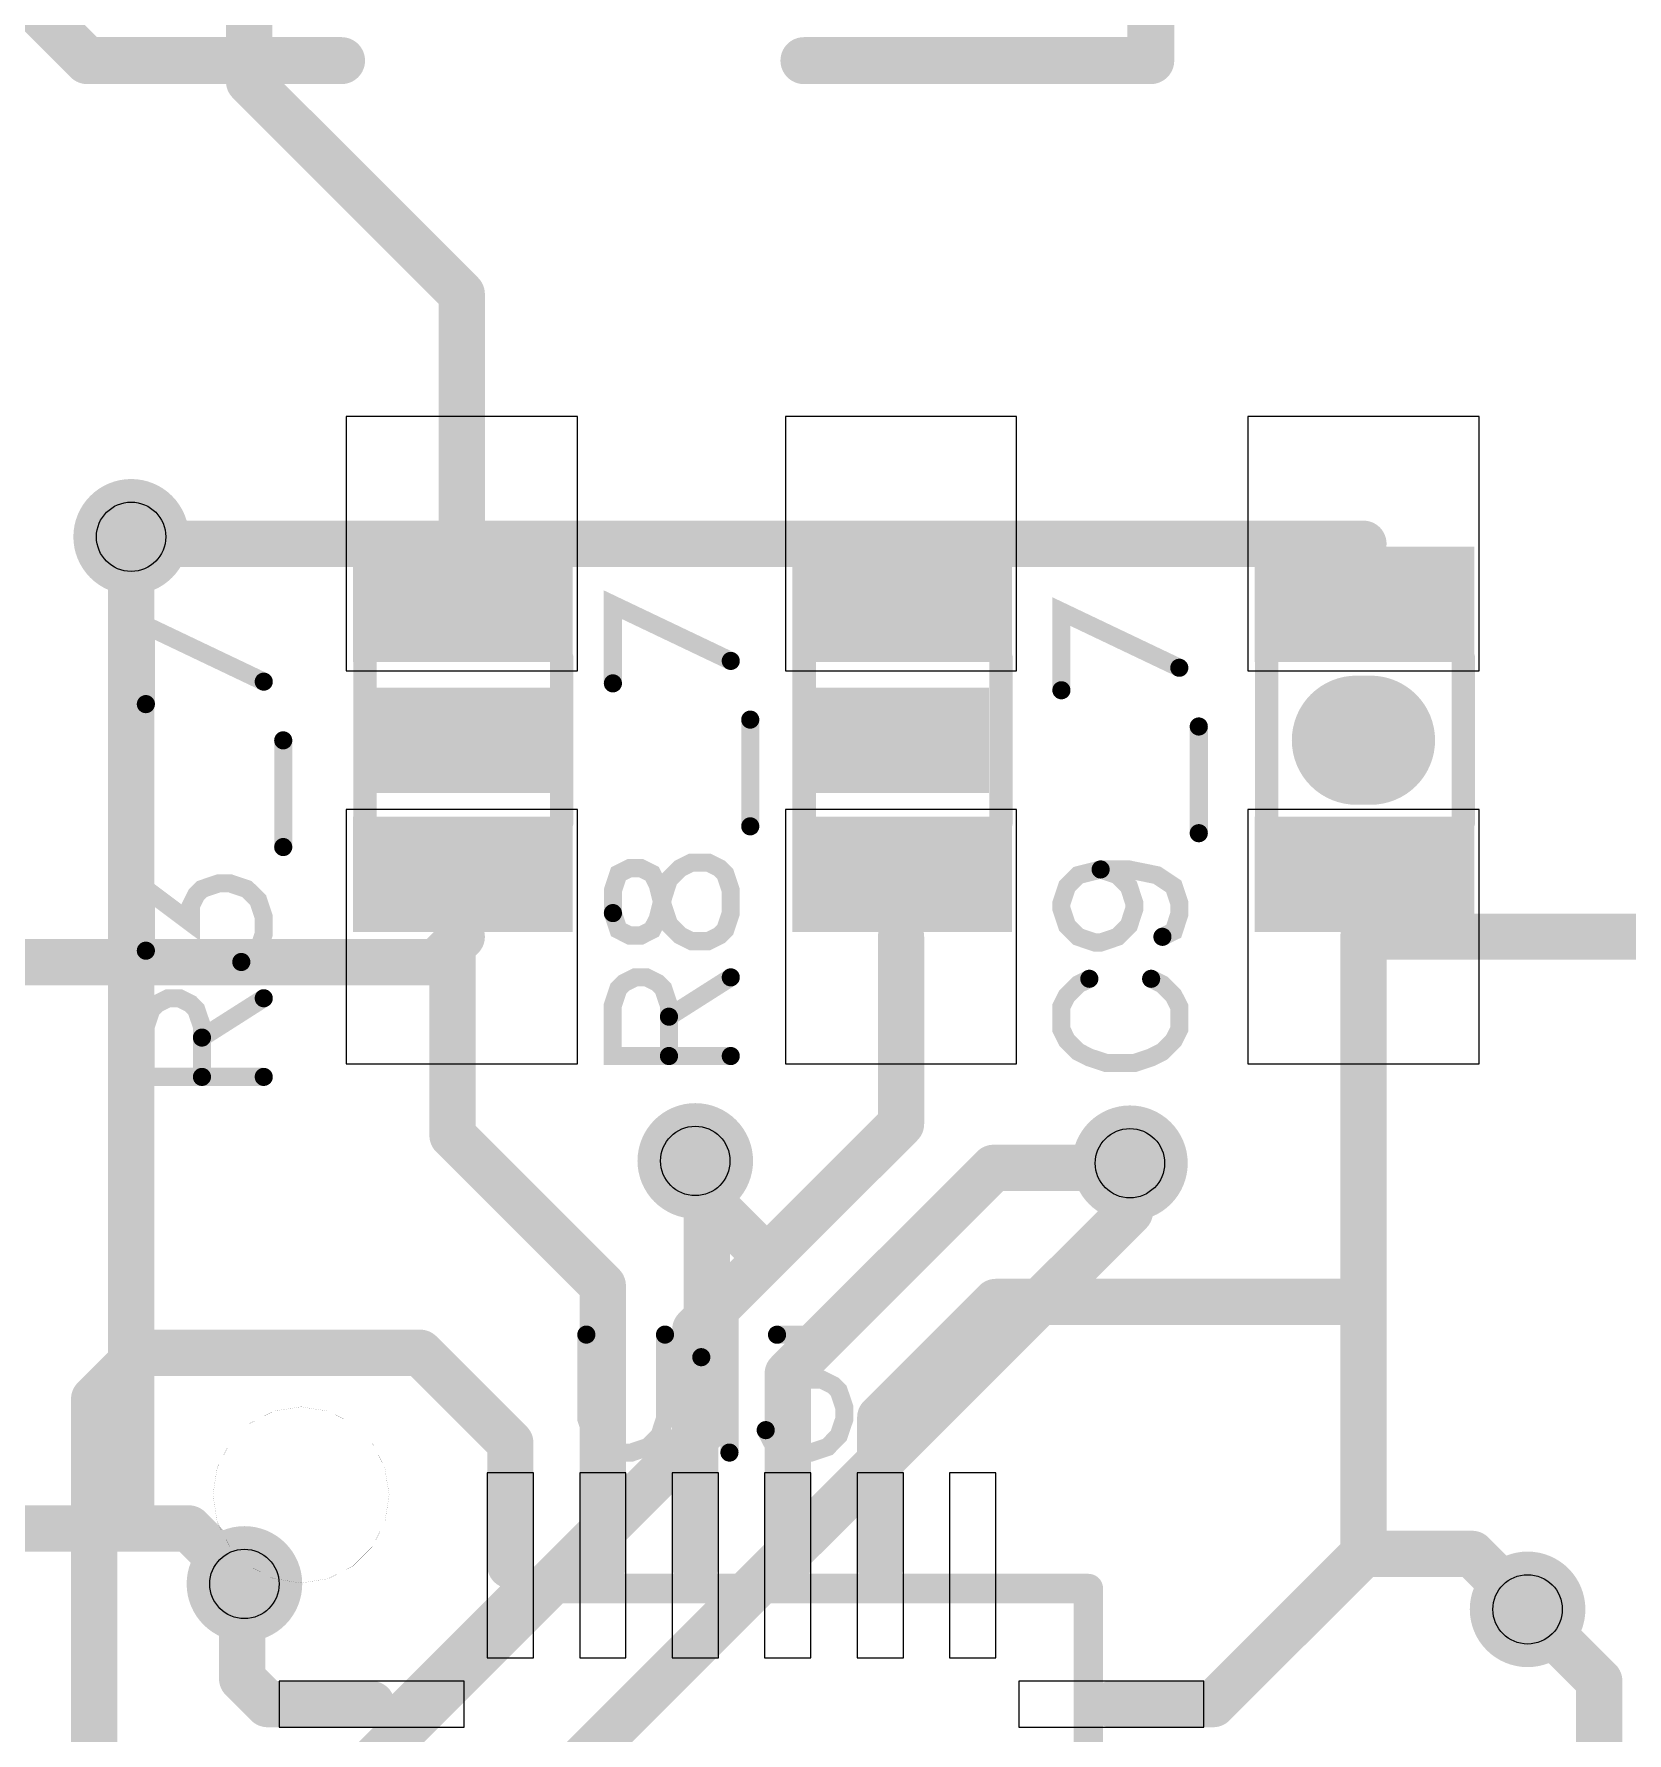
# Model space of a CAD drawing. Extents: x -8.2 to 25.5, y -3.3 to 33.2.
# Drawn here: x 9.17 to 16.06, y 13.25 to 20.61 of the extents above; entities that cross this region are included whole.
import ezdxf

# ---------------------------------------------------------------- set-up
doc = ezdxf.new("R2010")
doc.units = 0
for name, color, linetype in [('Bottom', 6, 'CONTINUOUS'), ('Drill_Bottom', 8, 'CONTINUOUS'), ('Drill_Top', 7, 'CONTINUOUS'), ('Top', 5, 'CONTINUOUS'), ('Top_Assy', 1, 'CONTINUOUS'), ('Top_Mask', 3, 'CONTINUOUS'), ('Top_Paste', 4, 'CONTINUOUS'), ('Top_Silk', 2, 'CONTINUOUS')]:
    doc.layers.add(name, color=color, linetype=linetype)

msp = doc.modelspace()

# ---------------------------------------------------------------- linework, layer by layer
at = {"layer": 'Bottom', "linetype": 'CONTINUOUS'}
for points, const_width in [([(9.7165, 18.43, 1), (9.4665, 18.43, 1), (9.7165, 18.43, 1)], 0.25), ([(9.5415, 18.43, 1), (9.6415, 18.43, 1), (9.5415, 18.43, 1)], 0.1), ([(12.1565, 15.73, 1), (11.9065, 15.73, 1), (12.1565, 15.73, 1)], 0.25), ([(14.0365, 15.72, 1), (13.7865, 15.72, 1), (14.0365, 15.72, 1)], 0.25), ([(11.9815, 15.73, 1), (12.0815, 15.73, 1), (11.9815, 15.73, 1)], 0.1), ([(13.8615, 15.72, 1), (13.9615, 15.72, 1), (13.8615, 15.72, 1)], 0.1), ([(12.0315, 15.68, 1), (12.1315, 15.68, 1), (12.0315, 15.68, 1)], 0.1), ([(12.0315, 15.68, 1), (12.1315, 15.68, 1), (12.0315, 15.68, 1)], 0.1), ([(13.8615, 15.51, 1), (13.9615, 15.51, 1), (13.8615, 15.51, 1)], 0.1), ([(13.8615, 15.51, 1), (13.9615, 15.51, 1), (13.8615, 15.51, 1)], 0.1), ([(12.0315, 14.58, 1), (12.1315, 14.58, 1), (12.0315, 14.58, 1)], 0.1), ([(12.0315, 14.58, 1), (12.1315, 14.58, 1), (12.0315, 14.58, 1)], 0.1), ([(9.5415, 14.14, 1), (9.6415, 14.14, 1), (9.5415, 14.14, 1)], 0.1), ([(9.5415, 14.14, 1), (9.6415, 14.14, 1), (9.5415, 14.14, 1)], 0.1), ([(9.5415, 14.14, 1), (9.6415, 14.14, 1), (9.5415, 14.14, 1)], 0.1), ([(9.7915, 14.14, 1), (9.8915, 14.14, 1), (9.7915, 14.14, 1)], 0.1), ([(9.7915, 14.14, 1), (9.8915, 14.14, 1), (9.7915, 14.14, 1)], 0.1), ([(10.2065, 13.9, 1), (9.9565, 13.9, 1), (10.2065, 13.9, 1)], 0.25), ([(15.7565, 13.79, 1), (15.5065, 13.79, 1), (15.7565, 13.79, 1)], 0.25), ([(10.0315, 13.9, 1), (10.1315, 13.9, 1), (10.0315, 13.9, 1)], 0.1), ([(15.5815, 13.79, 1), (15.6815, 13.79, 1), (15.5815, 13.79, 1)], 0.1), ([(15.8915, 13.48, 1), (15.9915, 13.48, 1), (15.8915, 13.48, 1)], 0.1), ([(15.8915, 13.48, 1), (15.9915, 13.48, 1), (15.8915, 13.48, 1)], 0.1)]:
    msp.add_lwpolyline(points, format="xyb", dxfattribs=dict(at, const_width=const_width))
at = {"layer": 'Bottom', "linetype": 'CONTINUOUS', "const_width": 0.2}
for points in [[(9.5915, 18.43), (9.5915, 14.14)], [(12.0815, 15.68), (12.0315, 15.73)], [(13.9115, 15.72), (13.9115, 15.51)], [(12.0815, 14.58), (12.0815, 15.68)], [(13.9115, 15.51), (9.8915, 11.49)], [(10.4015, 12.9), (12.0815, 14.58)], [(8.5015, 14.14), (9.5915, 14.14)], [(9.5915, 14.14), (9.8415, 14.14)], [(9.8415, 14.14), (10.0815, 13.9)], [(15.9415, 13.48), (15.6315, 13.79)], [(15.9415, 7.44), (15.9415, 13.48)]]:
    msp.add_lwpolyline(points, dxfattribs=at)
at = {"layer": 'Drill_Bottom'}
for centre in [(9.5915, 18.43), (12.0315, 15.73), (13.9115, 15.72), (10.0815, 13.9), (15.6315, 13.79)]:
    msp.add_circle(centre, 0.15, dxfattribs=at)
at = {"layer": 'Drill_Top'}
for centre in [(9.5915, 18.43), (12.0315, 15.73), (13.9115, 15.72), (10.0815, 13.9), (15.6315, 13.79)]:
    msp.add_circle(centre, 0.15, dxfattribs=at)
at = {"layer": 'Top', "linetype": 'CONTINUOUS', "const_width": 0.2}
for points in [[(10.1015, 21.69), (10.1015, 20.4)], [(10.1015, 20.4), (11.0215, 19.48)], [(11.0215, 19.48), (11.0215, 18.4)], [(9.6215, 18.4), (9.5915, 18.43)], [(11.0215, 18.4), (9.6215, 18.4)], [(12.9215, 18.4), (11.0215, 18.4)], [(11.0215, 18.4), (11.0215, 18.4)], [(14.9215, 18.4), (12.9215, 18.4)], [(12.9215, 18.4), (12.9215, 18.4)], [(10.9115, 16.59), (11.0215, 16.7)], [(10.9815, 16.66), (11.0215, 16.7)], [(10.9815, 15.84), (10.9815, 16.66)], [(12.9215, 15.89), (12.9215, 16.7)], [(14.9215, 15.12), (14.9215, 16.7)], [(14.9215, 16.7), (16.1815, 16.7)], [(8.6315, 16.59), (10.9115, 16.59)], [(12.3415, 15.31), (12.9215, 15.89)], [(11.6315, 15.19), (10.9815, 15.84)], [(12.0315, 15.73), (12.0315, 15.62)], [(13.8915, 15.7), (13.9115, 15.72)], [(12.4315, 14.81), (13.3215, 15.7)], [(13.3215, 15.7), (13.8915, 15.7)], [(12.0315, 15.62), (12.3415, 15.31)], [(12.0315, 15), (12.3415, 15.31)], [(11.6315, 13.98), (11.6315, 15.19)], [(12.8315, 14.62), (13.3315, 15.12)], [(13.3315, 15.12), (14.9215, 15.12)], [(14.9215, 14.03), (14.9215, 15.12)], [(12.0315, 13.98), (12.0315, 15)], [(9.6315, 14.9), (9.4315, 14.7)], [(10.8415, 14.9), (9.6315, 14.9)], [(11.2315, 14.51), (10.8415, 14.9)], [(12.4315, 13.98), (12.4315, 14.81)], [(9.4315, 14.7), (9.4315, 11.73)], [(12.8315, 13.98), (12.8315, 14.62)], [(11.2315, 13.98), (11.2315, 14.51)], [(14.2715, 13.38), (14.9215, 14.03)], [(14.9215, 14.03), (15.3915, 14.03)], [(15.3915, 14.03), (15.6315, 13.79)], [(10.0715, 13.89), (10.0815, 13.9)], [(10.0715, 13.49), (10.0715, 13.89)], [(10.1815, 13.38), (10.0715, 13.49)], [(10.6315, 13.38), (10.1815, 13.38)], [(13.8315, 13.38), (14.2715, 13.38)]]:
    msp.add_lwpolyline(points, dxfattribs=at)
at = {"layer": 'Top', "linetype": 'CONTINUOUS'}
for points, const_width in [([(10.0515, 20.4, 1), (10.1515, 20.4, 1), (10.0515, 20.4, 1)], 0.1), ([(10.0515, 20.4, 1), (10.1515, 20.4, 1), (10.0515, 20.4, 1)], 0.1), ([(10.9715, 19.48, 1), (11.0715, 19.48, 1), (10.9715, 19.48, 1)], 0.1), ([(10.9715, 19.48, 1), (11.0715, 19.48, 1), (10.9715, 19.48, 1)], 0.1), ([(9.7165, 18.43, 1), (9.4665, 18.43, 1), (9.7165, 18.43, 1)], 0.25), ([(9.5415, 18.43, 1), (9.6415, 18.43, 1), (9.5415, 18.43, 1)], 0.1), ([(9.5715, 18.4, 1), (9.6715, 18.4, 1), (9.5715, 18.4, 1)], 0.1), ([(9.5715, 18.4, 1), (9.6715, 18.4, 1), (9.5715, 18.4, 1)], 0.1), ([(10.9715, 18.4, 1), (11.0715, 18.4, 1), (10.9715, 18.4, 1)], 0.1), ([(10.9715, 18.4, 1), (11.0715, 18.4, 1), (10.9715, 18.4, 1)], 0.1), ([(10.9715, 18.4, 1), (11.0715, 18.4, 1), (10.9715, 18.4, 1)], 0.1), ([(10.9715, 18.4, 1), (11.0715, 18.4, 1), (10.9715, 18.4, 1)], 0.1), ([(12.8715, 18.4, 1), (12.9715, 18.4, 1), (12.8715, 18.4, 1)], 0.1), ([(12.8715, 18.4, 1), (12.9715, 18.4, 1), (12.8715, 18.4, 1)], 0.1), ([(12.8715, 18.4, 1), (12.9715, 18.4, 1), (12.8715, 18.4, 1)], 0.1), ([(14.8715, 18.4, 1), (14.9715, 18.4, 1), (14.8715, 18.4, 1)], 0.1), ([(10.9315, 16.66, 1), (11.0315, 16.66, 1), (10.9315, 16.66, 1)], 0.1), ([(10.9315, 16.66, 1), (11.0315, 16.66, 1), (10.9315, 16.66, 1)], 0.1), ([(10.9715, 16.7, 1), (11.0715, 16.7, 1), (10.9715, 16.7, 1)], 0.1), ([(10.9715, 16.7, 1), (11.0715, 16.7, 1), (10.9715, 16.7, 1)], 0.1), ([(12.8715, 16.7, 1), (12.9715, 16.7, 1), (12.8715, 16.7, 1)], 0.1), ([(14.8715, 16.7, 1), (14.9715, 16.7, 1), (14.8715, 16.7, 1)], 0.1), ([(14.8715, 16.7, 1), (14.9715, 16.7, 1), (14.8715, 16.7, 1)], 0.1), ([(10.8615, 16.59, 1), (10.9615, 16.59, 1), (10.8615, 16.59, 1)], 0.1), ([(10.8615, 16.59, 1), (10.9615, 16.59, 1), (10.8615, 16.59, 1)], 0.1), ([(12.1565, 15.73, 1), (11.9065, 15.73, 1), (12.1565, 15.73, 1)], 0.25), ([(12.8715, 15.89, 1), (12.9715, 15.89, 1), (12.8715, 15.89, 1)], 0.1), ([(12.8715, 15.89, 1), (12.9715, 15.89, 1), (12.8715, 15.89, 1)], 0.1), ([(14.0365, 15.72, 1), (13.7865, 15.72, 1), (14.0365, 15.72, 1)], 0.25), ([(10.9315, 15.84, 1), (11.0315, 15.84, 1), (10.9315, 15.84, 1)], 0.1), ([(10.9315, 15.84, 1), (11.0315, 15.84, 1), (10.9315, 15.84, 1)], 0.1), ([(11.9815, 15.73, 1), (12.0815, 15.73, 1), (11.9815, 15.73, 1)], 0.1), ([(13.8615, 15.72, 1), (13.9615, 15.72, 1), (13.8615, 15.72, 1)], 0.1), ([(13.2715, 15.7, 1), (13.3715, 15.7, 1), (13.2715, 15.7, 1)], 0.1), ([(13.2715, 15.7, 1), (13.3715, 15.7, 1), (13.2715, 15.7, 1)], 0.1), ([(13.8415, 15.7, 1), (13.9415, 15.7, 1), (13.8415, 15.7, 1)], 0.1), ([(13.8415, 15.7, 1), (13.9415, 15.7, 1), (13.8415, 15.7, 1)], 0.1), ([(11.9815, 15.62, 1), (12.0815, 15.62, 1), (11.9815, 15.62, 1)], 0.1), ([(11.9815, 15.62, 1), (12.0815, 15.62, 1), (11.9815, 15.62, 1)], 0.1), ([(12.2915, 15.31, 1), (12.3915, 15.31, 1), (12.2915, 15.31, 1)], 0.1), ([(12.2915, 15.31, 1), (12.3915, 15.31, 1), (12.2915, 15.31, 1)], 0.1), ([(12.2915, 15.31, 1), (12.3915, 15.31, 1), (12.2915, 15.31, 1)], 0.1), ([(11.5815, 15.19, 1), (11.6815, 15.19, 1), (11.5815, 15.19, 1)], 0.1), ([(11.5815, 15.19, 1), (11.6815, 15.19, 1), (11.5815, 15.19, 1)], 0.1), ([(13.2815, 15.12, 1), (13.3815, 15.12, 1), (13.2815, 15.12, 1)], 0.1), ([(13.2815, 15.12, 1), (13.3815, 15.12, 1), (13.2815, 15.12, 1)], 0.1), ([(14.8715, 15.12, 1), (14.9715, 15.12, 1), (14.8715, 15.12, 1)], 0.1), ([(14.8715, 15.12, 1), (14.9715, 15.12, 1), (14.8715, 15.12, 1)], 0.1), ([(14.8715, 15.12, 1), (14.9715, 15.12, 1), (14.8715, 15.12, 1)], 0.1), ([(11.9815, 15, 1), (12.0815, 15, 1), (11.9815, 15, 1)], 0.1), ([(11.9815, 15, 1), (12.0815, 15, 1), (11.9815, 15, 1)], 0.1), ([(9.5815, 14.9, 1), (9.6815, 14.9, 1), (9.5815, 14.9, 1)], 0.1), ([(9.5815, 14.9, 1), (9.6815, 14.9, 1), (9.5815, 14.9, 1)], 0.1), ([(10.7915, 14.9, 1), (10.8915, 14.9, 1), (10.7915, 14.9, 1)], 0.1), ([(10.7915, 14.9, 1), (10.8915, 14.9, 1), (10.7915, 14.9, 1)], 0.1), ([(12.3815, 14.81, 1), (12.4815, 14.81, 1), (12.3815, 14.81, 1)], 0.1), ([(12.3815, 14.81, 1), (12.4815, 14.81, 1), (12.3815, 14.81, 1)], 0.1), ([(9.3815, 14.7, 1), (9.4815, 14.7, 1), (9.3815, 14.7, 1)], 0.1), ([(9.3815, 14.7, 1), (9.4815, 14.7, 1), (9.3815, 14.7, 1)], 0.1), ([(12.7815, 14.62, 1), (12.8815, 14.62, 1), (12.7815, 14.62, 1)], 0.1), ([(12.7815, 14.62, 1), (12.8815, 14.62, 1), (12.7815, 14.62, 1)], 0.1), ([(11.1815, 14.51, 1), (11.2815, 14.51, 1), (11.1815, 14.51, 1)], 0.1), ([(11.1815, 14.51, 1), (11.2815, 14.51, 1), (11.1815, 14.51, 1)], 0.1), ([(10.2065, 13.9, 1), (9.9565, 13.9, 1), (10.2065, 13.9, 1)], 0.25), ([(14.8715, 14.03, 1), (14.9715, 14.03, 1), (14.8715, 14.03, 1)], 0.1), ([(14.8715, 14.03, 1), (14.9715, 14.03, 1), (14.8715, 14.03, 1)], 0.1), ([(14.8715, 14.03, 1), (14.9715, 14.03, 1), (14.8715, 14.03, 1)], 0.1), ([(15.3415, 14.03, 1), (15.4415, 14.03, 1), (15.3415, 14.03, 1)], 0.1), ([(15.3415, 14.03, 1), (15.4415, 14.03, 1), (15.3415, 14.03, 1)], 0.1), ([(11.1815, 13.98, 1), (11.2815, 13.98, 1), (11.1815, 13.98, 1)], 0.1), ([(11.5815, 13.98, 1), (11.6815, 13.98, 1), (11.5815, 13.98, 1)], 0.1), ([(11.9815, 13.98, 1), (12.0815, 13.98, 1), (11.9815, 13.98, 1)], 0.1), ([(12.3815, 13.98, 1), (12.4815, 13.98, 1), (12.3815, 13.98, 1)], 0.1), ([(12.7815, 13.98, 1), (12.8815, 13.98, 1), (12.7815, 13.98, 1)], 0.1), ([(15.7565, 13.79, 1), (15.5065, 13.79, 1), (15.7565, 13.79, 1)], 0.25), ([(10.0215, 13.89, 1), (10.1215, 13.89, 1), (10.0215, 13.89, 1)], 0.1), ([(10.0215, 13.89, 1), (10.1215, 13.89, 1), (10.0215, 13.89, 1)], 0.1), ([(10.0315, 13.9, 1), (10.1315, 13.9, 1), (10.0315, 13.9, 1)], 0.1), ([(15.5815, 13.79, 1), (15.6815, 13.79, 1), (15.5815, 13.79, 1)], 0.1), ([(10.0215, 13.49, 1), (10.1215, 13.49, 1), (10.0215, 13.49, 1)], 0.1), ([(10.0215, 13.49, 1), (10.1215, 13.49, 1), (10.0215, 13.49, 1)], 0.1), ([(10.1315, 13.38, 1), (10.2315, 13.38, 1), (10.1315, 13.38, 1)], 0.1), ([(10.1315, 13.38, 1), (10.2315, 13.38, 1), (10.1315, 13.38, 1)], 0.1), ([(10.5815, 13.38, 1), (10.6815, 13.38, 1), (10.5815, 13.38, 1)], 0.1), ([(13.7815, 13.38, 1), (13.8815, 13.38, 1), (13.7815, 13.38, 1)], 0.1), ([(14.2215, 13.38, 1), (14.3215, 13.38, 1), (14.2215, 13.38, 1)], 0.1), ([(14.2215, 13.38, 1), (14.3215, 13.38, 1), (14.2215, 13.38, 1)], 0.1)]:
    msp.add_lwpolyline(points, format="xyb", dxfattribs=dict(at, const_width=const_width))
for points in [[(11.5215, 17.85), (11.5215, 18.95), (10.5215, 18.95), (10.5215, 17.85), (11.5215, 17.85)], [(13.4215, 17.85), (13.4215, 18.95), (12.4215, 18.95), (12.4215, 17.85), (13.4215, 17.85)], [(15.4215, 17.85), (15.4215, 18.95), (14.4215, 18.95), (14.4215, 17.85), (15.4215, 17.85)], [(11.5215, 16.15), (11.5215, 17.25), (10.5215, 17.25), (10.5215, 16.15), (11.5215, 16.15)], [(13.4215, 16.15), (13.4215, 17.25), (12.4215, 17.25), (12.4215, 16.15), (13.4215, 16.15)], [(15.4215, 16.15), (15.4215, 17.25), (14.4215, 17.25), (14.4215, 16.15), (15.4215, 16.15)], [(11.3315, 13.58), (11.3315, 14.38), (11.1315, 14.38), (11.1315, 13.58), (11.3315, 13.58)], [(11.7315, 13.58), (11.7315, 14.38), (11.5315, 14.38), (11.5315, 13.58), (11.7315, 13.58)], [(12.1315, 13.58), (12.1315, 14.38), (11.9315, 14.38), (11.9315, 13.58), (12.1315, 13.58)], [(12.5315, 13.58), (12.5315, 14.38), (12.3315, 14.38), (12.3315, 13.58), (12.5315, 13.58)], [(12.9315, 13.58), (12.9315, 14.38), (12.7315, 14.38), (12.7315, 13.58), (12.9315, 13.58)], [(13.3315, 13.58), (13.3315, 14.38), (13.1315, 14.38), (13.1315, 13.58), (13.3315, 13.58)], [(11.0315, 13.48), (10.2315, 13.48), (10.2315, 13.28), (11.0315, 13.28), (11.0315, 13.48)], [(13.4315, 13.28), (14.2315, 13.28), (14.2315, 13.48), (13.4315, 13.48), (13.4315, 13.28)]]:
    msp.add_lwpolyline(points, dxfattribs=at)
at = {"layer": 'Top_Assy', "linetype": 'CONTINUOUS', "const_width": 0.1016}
for points in [[(10.6026, 17.9059), (10.6026, 17.1941)], [(11.4535, 17.9059), (11.4535, 17.1941)], [(12.5026, 17.9059), (12.5026, 17.1941)], [(13.3535, 17.9059), (13.3535, 17.1941)], [(14.5026, 17.9059), (14.5026, 17.1941)], [(15.3535, 17.9059), (15.3535, 17.1941)]]:
    msp.add_lwpolyline(points, dxfattribs=at)
at = {"layer": 'Top_Assy', "linetype": 'CONTINUOUS', "const_width": 0.0508}
for points in [[(10.5772, 17.9059, 1), (10.628, 17.9059, 1), (10.5772, 17.9059, 1)], [(11.4281, 17.9059, 1), (11.4789, 17.9059, 1), (11.4281, 17.9059, 1)], [(12.4772, 17.9059, 1), (12.528, 17.9059, 1), (12.4772, 17.9059, 1)], [(13.3281, 17.9059, 1), (13.3789, 17.9059, 1), (13.3281, 17.9059, 1)], [(14.4772, 17.9059, 1), (14.528, 17.9059, 1), (14.4772, 17.9059, 1)], [(15.3281, 17.9059, 1), (15.3789, 17.9059, 1), (15.3281, 17.9059, 1)], [(10.5772, 17.1941, 1), (10.628, 17.1941, 1), (10.5772, 17.1941, 1)], [(11.4281, 17.1941, 1), (11.4789, 17.1941, 1), (11.4281, 17.1941, 1)], [(12.4772, 17.1941, 1), (12.528, 17.1941, 1), (12.4772, 17.1941, 1)], [(13.3281, 17.1941, 1), (13.3789, 17.1941, 1), (13.3281, 17.1941, 1)], [(14.4772, 17.1941, 1), (14.528, 17.1941, 1), (14.4772, 17.1941, 1)], [(15.3281, 17.1941, 1), (15.3789, 17.1941, 1), (15.3281, 17.1941, 1)]]:
    msp.add_lwpolyline(points, format="xyb", dxfattribs=at)
at = {"layer": 'Top_Assy'}
for points in [[(11.5016, 17.8882), (10.5513, 17.8882), (11.5016, 18.3875), (10.5513, 18.3875)], [(13.4016, 17.8882), (12.4513, 17.8882), (13.4016, 18.3875), (12.4513, 18.3875)], [(15.4016, 17.8882), (14.4513, 17.8882), (15.4016, 18.3875), (14.4513, 18.3875)], [(11.5016, 16.7198), (10.5513, 16.7198), (11.5016, 17.2192), (10.5513, 17.2192)], [(13.4016, 16.7198), (12.4513, 16.7198), (13.4016, 17.2192), (12.4513, 17.2192)], [(15.4016, 16.7198), (14.4513, 16.7198), (15.4016, 17.2192), (14.4513, 17.2192)]]:
    msp.add_solid(points, dxfattribs=at)
at = {"layer": 'Top_Mask', "linetype": 'CONTINUOUS'}
for points in [[(11.5215, 17.85), (11.5215, 18.95), (10.5215, 18.95), (10.5215, 17.85), (11.5215, 17.85)], [(13.4215, 17.85), (13.4215, 18.95), (12.4215, 18.95), (12.4215, 17.85), (13.4215, 17.85)], [(15.4215, 17.85), (15.4215, 18.95), (14.4215, 18.95), (14.4215, 17.85), (15.4215, 17.85)], [(11.5215, 16.15), (11.5215, 17.25), (10.5215, 17.25), (10.5215, 16.15), (11.5215, 16.15)], [(13.4215, 16.15), (13.4215, 17.25), (12.4215, 17.25), (12.4215, 16.15), (13.4215, 16.15)], [(15.4215, 16.15), (15.4215, 17.25), (14.4215, 17.25), (14.4215, 16.15), (15.4215, 16.15)], [(11.3315, 13.58), (11.3315, 14.38), (11.1315, 14.38), (11.1315, 13.58), (11.3315, 13.58)], [(11.7315, 13.58), (11.7315, 14.38), (11.5315, 14.38), (11.5315, 13.58), (11.7315, 13.58)], [(12.1315, 13.58), (12.1315, 14.38), (11.9315, 14.38), (11.9315, 13.58), (12.1315, 13.58)], [(12.5315, 13.58), (12.5315, 14.38), (12.3315, 14.38), (12.3315, 13.58), (12.5315, 13.58)], [(12.9315, 13.58), (12.9315, 14.38), (12.7315, 14.38), (12.7315, 13.58), (12.9315, 13.58)], [(13.3315, 13.58), (13.3315, 14.38), (13.1315, 14.38), (13.1315, 13.58), (13.3315, 13.58)], [(11.0315, 13.48), (10.2315, 13.48), (10.2315, 13.28), (11.0315, 13.28), (11.0315, 13.48)], [(13.4315, 13.28), (14.2315, 13.28), (14.2315, 13.48), (13.4315, 13.48), (13.4315, 13.28)]]:
    msp.add_lwpolyline(points, dxfattribs=at)
at = {"layer": 'Top_Paste', "linetype": 'CONTINUOUS'}
for points in [[(11.5215, 17.85), (11.5215, 18.95), (10.5215, 18.95), (10.5215, 17.85), (11.5215, 17.85)], [(13.4215, 17.85), (13.4215, 18.95), (12.4215, 18.95), (12.4215, 17.85), (13.4215, 17.85)], [(15.4215, 17.85), (15.4215, 18.95), (14.4215, 18.95), (14.4215, 17.85), (15.4215, 17.85)], [(11.5215, 16.15), (11.5215, 17.25), (10.5215, 17.25), (10.5215, 16.15), (11.5215, 16.15)], [(13.4215, 16.15), (13.4215, 17.25), (12.4215, 17.25), (12.4215, 16.15), (13.4215, 16.15)], [(15.4215, 16.15), (15.4215, 17.25), (14.4215, 17.25), (14.4215, 16.15), (15.4215, 16.15)], [(11.3315, 13.58), (11.3315, 14.38), (11.1315, 14.38), (11.1315, 13.58), (11.3315, 13.58)], [(11.7315, 13.58), (11.7315, 14.38), (11.5315, 14.38), (11.5315, 13.58), (11.7315, 13.58)], [(12.1315, 13.58), (12.1315, 14.38), (11.9315, 14.38), (11.9315, 13.58), (12.1315, 13.58)], [(12.5315, 13.58), (12.5315, 14.38), (12.3315, 14.38), (12.3315, 13.58), (12.5315, 13.58)], [(12.9315, 13.58), (12.9315, 14.38), (12.7315, 14.38), (12.7315, 13.58), (12.9315, 13.58)], [(13.3315, 13.58), (13.3315, 14.38), (13.1315, 14.38), (13.1315, 13.58), (13.3315, 13.58)], [(11.0315, 13.48), (10.2315, 13.48), (10.2315, 13.28), (11.0315, 13.28), (11.0315, 13.48)], [(13.4315, 13.28), (14.2315, 13.28), (14.2315, 13.48), (13.4315, 13.48), (13.4315, 13.28)]]:
    msp.add_lwpolyline(points, dxfattribs=at)
at = {"layer": 'Top_Silk', "linetype": 'CONTINUOUS'}
for points, const_width in [([(14.0015, 22.89), (14.0015, 20.49)], 0.2032), ([(9.0015, 20.8901), (9.4015, 20.49)], 0.2032), ([(9.4015, 20.49), (10.5015, 20.49)], 0.2032), ([(14.0015, 20.49), (12.5015, 20.49)], 0.2032), ([(12.185, 17.8931), (11.6751, 18.1362), (11.6751, 17.796)], 0.0784), ([(14.125, 17.8634), (13.6151, 18.1065), (13.6151, 17.7662)], 0.0784), ([(10.165, 17.8034), (9.6551, 18.0465), (9.6551, 17.7062)], 0.0784), ([(14.952, 17.55), (14.8911, 17.55)], 0.5588), ([(12.2693, 17.1775), (12.2693, 17.6391)], 0.0784), ([(14.2093, 17.1478), (14.2093, 17.6094)], 0.0784), ([(10.2493, 17.0878), (10.2493, 17.5494)], 0.0784), ([(11.6752, 16.8022), (11.6993, 16.7298), (11.7476, 16.7051), (11.7964, 16.7051), (11.8447, 16.7298), (11.8694, 16.7781), (11.8936, 16.8752), (11.9177, 16.9482), (11.9666, 16.9965), (12.0149, 17.0206), (12.0879, 17.0206), (12.1362, 16.9965), (12.1609, 16.9723), (12.185, 16.8993), (12.185, 16.8022), (12.1609, 16.7298), (12.1362, 16.7051), (12.0879, 16.6809), (12.0149, 16.6809), (11.9666, 16.7051), (11.9177, 16.7539), (11.8936, 16.8264), (11.8694, 16.9235), (11.8447, 16.9724), (11.7964, 16.9965), (11.7476, 16.9965), (11.6993, 16.9724), (11.6752, 16.8994), (11.6752, 16.8022)], 0.0784), ([(9.6552, 16.6395), (9.6552, 16.9062), (9.8494, 16.7608), (9.8494, 16.8338), (9.8736, 16.8821), (9.8977, 16.9062), (9.9707, 16.9309), (10.019, 16.9309), (10.092, 16.9062), (10.1409, 16.8579), (10.165, 16.7849), (10.165, 16.7119), (10.1409, 16.6395), (10.1162, 16.6153), (10.0679, 16.5906)], 0.0784), ([(13.7847, 16.9909), (13.8577, 16.9662), (13.9066, 16.9179), (13.9307, 16.8449), (13.9307, 16.8208), (13.9066, 16.7478), (13.8577, 16.6995), (13.7847, 16.6748), (13.7606, 16.6748), (13.6876, 16.6995), (13.6393, 16.7478), (13.6152, 16.8208), (13.6152, 16.8449), (13.6393, 16.9179), (13.6876, 16.9662), (13.7847, 16.9909), (13.9066, 16.9909), (14.0279, 16.9662), (14.1009, 16.9179), (14.125, 16.8449), (14.125, 16.7966), (14.1009, 16.7236), (14.052, 16.6995)], 0.0784), ([(11.9177, 16.1838), (11.9177, 16.4022), (11.893, 16.4752), (11.8689, 16.4999), (11.8206, 16.5241), (11.7717, 16.5241), (11.7234, 16.4999), (11.6987, 16.4752), (11.6746, 16.4022), (11.6746, 16.1838), (12.185, 16.1838)], 0.0784), ([(11.9177, 16.3539), (12.185, 16.524)], 0.0784), ([(13.7359, 16.5179), (13.6876, 16.4938), (13.6387, 16.4449), (13.6146, 16.3966), (13.6146, 16.2995), (13.6387, 16.2506), (13.6876, 16.2023), (13.7359, 16.1776), (13.8089, 16.1535), (13.9307, 16.1535), (14.0032, 16.1776), (14.052, 16.2023), (14.1003, 16.2506), (14.125, 16.2995), (14.125, 16.3966), (14.1003, 16.4449), (14.052, 16.4938), (14.0032, 16.5179)], 0.0784), ([(9.8977, 16.0935), (9.8977, 16.3119), (9.873, 16.3849), (9.8489, 16.4096), (9.8006, 16.4338), (9.7517, 16.4338), (9.7034, 16.4096), (9.6787, 16.3849), (9.6546, 16.3119), (9.6546, 16.0935), (10.165, 16.0935)], 0.0784), ([(9.8977, 16.2636), (10.165, 16.4338)], 0.0784), ([(12.0575, 14.8809), (12.1063, 14.9056), (12.1793, 14.9781), (12.1793, 14.4682)], 0.0784), ([(11.5603, 14.9786), (11.5603, 14.6142), (11.5845, 14.5412), (11.6333, 14.4929), (11.7063, 14.4682), (11.7546, 14.4682), (11.8276, 14.4929), (11.8765, 14.5412), (11.9006, 14.6142), (11.9006, 14.9786)], 0.0784), ([(12.3851, 14.9781), (12.6518, 14.9781), (12.5063, 14.7838), (12.5793, 14.7838), (12.6276, 14.7596), (12.6518, 14.7355), (12.6765, 14.6625), (12.6765, 14.6142), (12.6518, 14.5412), (12.6035, 14.4923), (12.5305, 14.4682), (12.4575, 14.4682), (12.3851, 14.4923), (12.3609, 14.517), (12.3362, 14.5653)], 0.0784), ([(9.9453, 14.2852), (9.9639, 14.1675), (10.0181, 14.0612), (10.1024, 13.9769), (10.2086, 13.9228), (10.3263, 13.9042), (10.4441, 13.9228), (10.5503, 13.9769), (10.6346, 14.0612), (10.6887, 14.1675), (10.7074, 14.2852), (10.6887, 14.403), (10.6346, 14.5092), (10.5503, 14.5935), (10.4441, 14.6476), (10.3263, 14.6663), (10.2086, 14.6476), (10.1024, 14.5935), (10.0181, 14.5092), (9.9639, 14.403), (9.9453, 14.2852)], 0.0003), ([(10.7314, 13.3439), (11.2676, 13.8802)], 0.127), ([(11.2676, 13.8802), (13.7317, 13.8802)], 0.127), ([(13.7317, 13.8802), (13.7317, 10.8798)], 0.127), ([(10.7314, 10.8798), (10.7314, 13.3439)], 0.127)]:
    msp.add_lwpolyline(points, dxfattribs=dict(at, const_width=const_width))
for points, const_width in [([(9.3507, 20.49, 1), (9.4523, 20.49, 1), (9.3507, 20.49, 1)], 0.1016), ([(9.3507, 20.49, 1), (9.4523, 20.49, 1), (9.3507, 20.49, 1)], 0.1016), ([(10.4507, 20.49, 1), (10.5523, 20.49, 1), (10.4507, 20.49, 1)], 0.1016), ([(12.4507, 20.49, 1), (12.5523, 20.49, 1), (12.4507, 20.49, 1)], 0.1016), ([(13.9507, 20.49, 1), (14.0523, 20.49, 1), (13.9507, 20.49, 1)], 0.1016), ([(13.9507, 20.49, 1), (14.0523, 20.49, 1), (13.9507, 20.49, 1)], 0.1016), ([(12.1654, 17.8931, 1), (12.2046, 17.8931, 1), (12.1654, 17.8931, 1)], 0.0392), ([(14.1054, 17.8634, 1), (14.1446, 17.8634, 1), (14.1054, 17.8634, 1)], 0.0392), ([(10.1454, 17.8034, 1), (10.1846, 17.8034, 1), (10.1454, 17.8034, 1)], 0.0392), ([(11.6555, 17.796, 1), (11.6948, 17.796, 1), (11.6555, 17.796, 1)], 0.0392), ([(13.5955, 17.7662, 1), (13.6348, 17.7662, 1), (13.5955, 17.7662, 1)], 0.0392), ([(14.7514, 17.55, 1), (15.0308, 17.55, 1), (14.7514, 17.55, 1)], 0.2794), ([(14.8123, 17.55, 1), (15.0917, 17.55, 1), (14.8123, 17.55, 1)], 0.2794), ([(9.6355, 17.7062, 1), (9.6748, 17.7062, 1), (9.6355, 17.7062, 1)], 0.0392), ([(12.2496, 17.6391, 1), (12.2889, 17.6391, 1), (12.2496, 17.6391, 1)], 0.0392), ([(14.1896, 17.6094, 1), (14.2289, 17.6094, 1), (14.1896, 17.6094, 1)], 0.0392), ([(10.2296, 17.5494, 1), (10.2689, 17.5494, 1), (10.2296, 17.5494, 1)], 0.0392), ([(12.2496, 17.1775, 1), (12.2889, 17.1775, 1), (12.2496, 17.1775, 1)], 0.0392), ([(10.2296, 17.0878, 1), (10.2689, 17.0878, 1), (10.2296, 17.0878, 1)], 0.0392), ([(14.1896, 17.1478, 1), (14.2289, 17.1478, 1), (14.1896, 17.1478, 1)], 0.0392), ([(13.7651, 16.9909, 1), (13.8043, 16.9909, 1), (13.7651, 16.9909, 1)], 0.0392), ([(11.6555, 16.8022, 1), (11.6948, 16.8022, 1), (11.6555, 16.8022, 1)], 0.0392), ([(14.0324, 16.6995, 1), (14.0716, 16.6995, 1), (14.0324, 16.6995, 1)], 0.0392), ([(9.6355, 16.6395, 1), (9.6748, 16.6395, 1), (9.6355, 16.6395, 1)], 0.0392), ([(10.0483, 16.5906, 1), (10.0875, 16.5906, 1), (10.0483, 16.5906, 1)], 0.0392), ([(12.1654, 16.524, 1), (12.2046, 16.524, 1), (12.1654, 16.524, 1)], 0.0392), ([(13.7163, 16.5179, 1), (13.7555, 16.5179, 1), (13.7163, 16.5179, 1)], 0.0392), ([(13.9836, 16.5179, 1), (14.0228, 16.5179, 1), (13.9836, 16.5179, 1)], 0.0392), ([(10.1454, 16.4338, 1), (10.1846, 16.4338, 1), (10.1454, 16.4338, 1)], 0.0392), ([(11.8981, 16.3539, 1), (11.9373, 16.3539, 1), (11.8981, 16.3539, 1)], 0.0392), ([(9.8781, 16.2636, 1), (9.9173, 16.2636, 1), (9.8781, 16.2636, 1)], 0.0392), ([(11.8981, 16.1838, 1), (11.9373, 16.1838, 1), (11.8981, 16.1838, 1)], 0.0392), ([(12.1654, 16.1838, 1), (12.2046, 16.1838, 1), (12.1654, 16.1838, 1)], 0.0392), ([(9.8781, 16.0935, 1), (9.9173, 16.0935, 1), (9.8781, 16.0935, 1)], 0.0392), ([(10.1454, 16.0935, 1), (10.1846, 16.0935, 1), (10.1454, 16.0935, 1)], 0.0392), ([(11.5407, 14.9786, 1), (11.5799, 14.9786, 1), (11.5407, 14.9786, 1)], 0.0392), ([(11.881, 14.9786, 1), (11.9202, 14.9786, 1), (11.881, 14.9786, 1)], 0.0392), ([(12.3654, 14.9781, 1), (12.4047, 14.9781, 1), (12.3654, 14.9781, 1)], 0.0392), ([(12.0379, 14.8809, 1), (12.0771, 14.8809, 1), (12.0379, 14.8809, 1)], 0.0392), ([(12.3166, 14.5653, 1), (12.3558, 14.5653, 1), (12.3166, 14.5653, 1)], 0.0392), ([(12.1597, 14.4682, 1), (12.1989, 14.4682, 1), (12.1597, 14.4682, 1)], 0.0392), ([(9.9452, 14.2852, 1), (9.9454, 14.2852, 1), (9.9452, 14.2852, 1)], 0.0002), ([(11.2358, 13.8802, 1), (11.2993, 13.8802, 1), (11.2358, 13.8802, 1)], 0.0635), ([(11.2358, 13.8802, 1), (11.2993, 13.8802, 1), (11.2358, 13.8802, 1)], 0.0635), ([(13.7, 13.8802, 1), (13.7635, 13.8802, 1), (13.7, 13.8802, 1)], 0.0635), ([(13.7, 13.8802, 1), (13.7635, 13.8802, 1), (13.7, 13.8802, 1)], 0.0635), ([(10.6996, 13.3439, 1), (10.7631, 13.3439, 1), (10.6996, 13.3439, 1)], 0.0635), ([(10.6996, 13.3439, 1), (10.7631, 13.3439, 1), (10.6996, 13.3439, 1)], 0.0635)]:
    msp.add_lwpolyline(points, format="xyb", dxfattribs=dict(at, const_width=const_width))
at = {"layer": 'Top_Silk'}
for points in [[(11.4025, 17.3214), (10.6401, 17.3214), (11.4025, 17.778), (10.6401, 17.778)], [(13.3025, 17.3214), (12.5401, 17.3214), (13.3025, 17.778), (12.5401, 17.778)]]:
    msp.add_solid(points, dxfattribs=at)

doc.saveas('drawing.dxf')
